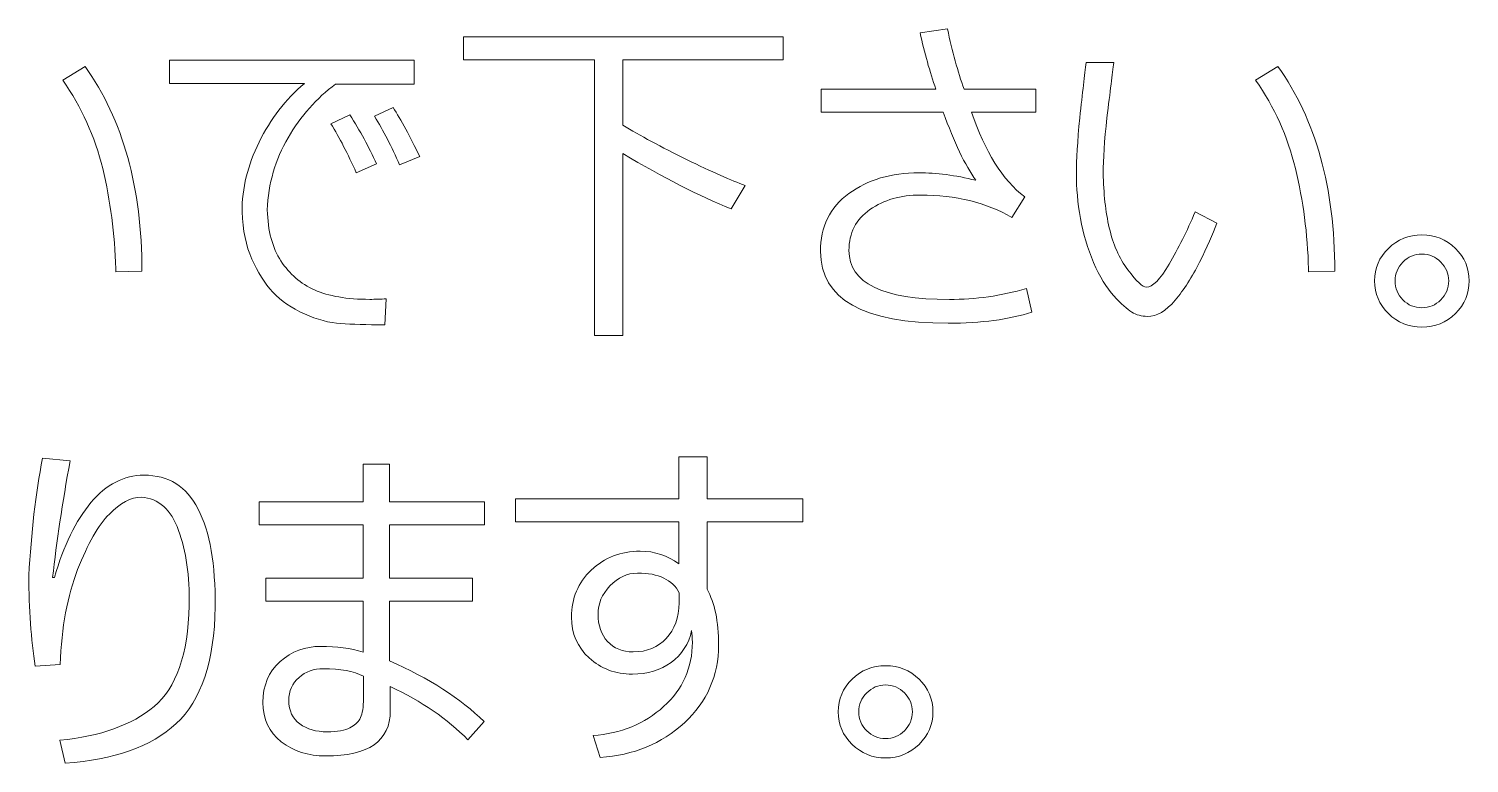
# Model space of a CAD drawing. Extents: x 0 to 812, y 0 to 300.
# Drawn here: x 673.78 to 693.85, y 171.78 to 182.01 of the extents above; entities that cross this region are included whole.
import ezdxf

# ---------------------------------------------------------------- set-up
doc = ezdxf.new("R2010")
doc.units = 0
doc.header["$MEASUREMENT"] = 0
doc.layers.add('TEMPLATE', color=216, linetype='CONTINUOUS', true_color=0x4c004c)

# ---------------------------------------------------------------- blocks, each defined once
blk = doc.blocks.new('block 3')
at = {"layer": 'TEMPLATE', "color": 214, "lineweight": 9, "true_color": 0x7f007f}
for points, knots in [([(687.759, -121.935), (687.443, -122.038), (687.055, -122.089), (686.594, -122.089), (685.408, -122.089), (684.814, -121.756), (684.814, -121.09), (684.814, -120.745), (684.946, -120.476), (685.21, -120.284), (685.474, -120.091), (685.798, -119.994), (686.184, -119.994), (686.427, -119.994), (686.691, -120.029), (686.978, -120.099), (686.828, -119.888), (686.676, -119.571), (686.523, -119.149), (686.523, -119.149), (684.824, -119.149), (684.824, -119.149), (684.824, -119.149), (684.824, -118.83), (684.824, -118.83), (684.824, -118.83), (686.421, -118.83), (686.421, -118.83), (686.336, -118.586), (686.263, -118.324), (686.201, -118.046), (686.201, -118.046), (686.582, -117.99), (686.582, -117.99), (686.651, -118.307), (686.728, -118.587), (686.814, -118.83), (686.814, -118.83), (687.815, -118.83), (687.815, -118.83), (687.815, -118.83), (687.815, -119.149), (687.815, -119.149), (687.815, -119.149), (686.917, -119.149), (686.917, -119.149), (687.105, -119.701), (687.353, -120.095), (687.659, -120.331), (687.659, -120.331), (687.481, -120.619), (687.481, -120.619), (687.126, -120.409), (686.701, -120.304), (686.206, -120.304), (685.933, -120.304), (685.698, -120.372), (685.503, -120.507), (685.308, -120.642), (685.21, -120.832), (685.21, -121.076), (685.21, -121.532), (685.676, -121.759), (686.609, -121.759), (686.975, -121.759), (687.334, -121.708), (687.685, -121.606), (687.685, -121.606), (687.759, -121.935), (687.759, -121.935)], [0, 0, 0, 0, 1, 1, 1, 2, 2, 2, 3, 3, 3, 4, 4, 4, 5, 5, 5, 6, 6, 6, 7, 7, 7, 8, 8, 8, 9, 9, 9, 10, 10, 10, 11, 11, 11, 12, 12, 12, 13, 13, 13, 14, 14, 14, 15, 15, 15, 16, 16, 16, 17, 17, 17, 18, 18, 18, 19, 19, 19, 20, 20, 20, 21, 21, 21, 22, 22, 22, 23, 23, 23, 23]), ([(681.663, -122.262), (681.663, -122.262), (681.663, -118.422), (681.663, -118.422), (681.663, -118.422), (679.837, -118.422), (679.837, -118.422), (679.837, -118.422), (679.837, -118.1), (679.837, -118.1), (679.837, -118.1), (684.294, -118.1), (684.294, -118.1), (684.294, -118.1), (684.294, -118.422), (684.294, -118.422), (684.294, -118.422), (682.061, -118.422), (682.061, -118.422), (682.061, -118.422), (682.061, -119.33), (682.061, -119.33), (682.297, -119.475), (682.592, -119.635), (682.947, -119.809), (683.302, -119.983), (683.574, -120.103), (683.765, -120.17), (683.765, -120.17), (683.57, -120.497), (683.57, -120.497), (683.125, -120.318), (682.622, -120.062), (682.061, -119.728), (682.061, -119.728), (682.061, -122.262), (682.061, -122.262), (682.061, -122.262), (681.663, -122.262), (681.663, -122.262)], [0, 0, 0, 0, 1, 1, 1, 2, 2, 2, 3, 3, 3, 4, 4, 4, 5, 5, 5, 6, 6, 6, 7, 7, 7, 8, 8, 8, 9, 9, 9, 10, 10, 10, 11, 11, 11, 12, 12, 12, 13, 13, 13, 13]), ([(675.359, -121.364), (675.359, -121.364), (674.993, -121.376), (674.993, -121.376), (674.993, -121.376), (674.993, -121.332), (674.993, -121.332), (674.98, -120.847), (674.919, -120.382), (674.811, -119.936), (674.703, -119.49), (674.517, -119.08), (674.255, -118.705), (674.255, -118.705), (674.566, -118.515), (674.566, -118.515), (675.094, -119.254), (675.359, -120.204), (675.359, -121.364)], [0, 0, 0, 0, 1, 1, 1, 2, 2, 2, 3, 3, 3, 4, 4, 4, 5, 5, 5, 6, 6, 6, 6]), ([(679.151, -118.759), (679.151, -118.759), (678.057, -118.759), (678.057, -118.759), (677.793, -118.954), (677.572, -119.204), (677.394, -119.507), (677.216, -119.811), (677.119, -120.146), (677.105, -120.512), (677.113, -120.803), (677.176, -121.04), (677.295, -121.222), (677.414, -121.405), (677.57, -121.539), (677.764, -121.626), (677.958, -121.713), (678.214, -121.757), (678.533, -121.757), (678.608, -121.757), (678.684, -121.755), (678.762, -121.75), (678.762, -121.75), (678.743, -122.111), (678.743, -122.111), (678.743, -122.111), (678.733, -122.111), (678.733, -122.111), (678.491, -122.111), (678.289, -122.106), (678.129, -122.095), (677.969, -122.085), (677.799, -122.039), (677.622, -121.96), (677.445, -121.88), (677.298, -121.779), (677.183, -121.656), (677.067, -121.533), (676.969, -121.379), (676.889, -121.196), (676.808, -121.012), (676.763, -120.793), (676.753, -120.539), (676.753, -120.212), (676.832, -119.887), (676.991, -119.566), (677.15, -119.244), (677.36, -118.972), (677.622, -118.749), (677.622, -118.749), (675.74, -118.749), (675.74, -118.749), (675.74, -118.749), (675.74, -118.424), (675.74, -118.424), (675.74, -118.424), (679.151, -118.424), (679.151, -118.424), (679.151, -118.424), (679.151, -118.759), (679.151, -118.759)], [0, 0, 0, 0, 1, 1, 1, 2, 2, 2, 3, 3, 3, 4, 4, 4, 5, 5, 5, 6, 6, 6, 7, 7, 7, 8, 8, 8, 9, 9, 9, 10, 10, 10, 11, 11, 11, 12, 12, 12, 13, 13, 13, 14, 14, 14, 15, 15, 15, 16, 16, 16, 17, 17, 17, 18, 18, 18, 19, 19, 19, 20, 20, 20, 20]), ([(690.335, -120.695), (690.279, -120.85), (690.2, -121.03), (690.097, -121.237), (689.993, -121.444), (689.879, -121.622), (689.755, -121.77), (689.63, -121.919), (689.501, -121.994), (689.368, -121.994), (689.286, -121.994), (689.214, -121.974), (689.151, -121.935), (689.087, -121.896), (689.004, -121.82), (688.902, -121.708), (688.799, -121.596), (688.705, -121.442), (688.619, -121.245), (688.534, -121.049), (688.473, -120.844), (688.435, -120.629), (688.398, -120.414), (688.379, -120.205), (688.379, -120.002), (688.379, -119.819), (688.395, -119.561), (688.426, -119.228), (688.464, -118.878), (688.495, -118.622), (688.516, -118.461), (688.516, -118.461), (688.902, -118.461), (688.902, -118.461), (688.882, -118.608), (688.85, -118.863), (688.804, -119.228), (688.77, -119.553), (688.753, -119.81), (688.753, -119.999), (688.758, -120.282), (688.786, -120.537), (688.838, -120.763), (688.89, -120.99), (688.976, -121.184), (689.097, -121.346), (689.217, -121.507), (689.304, -121.588), (689.356, -121.588), (689.44, -121.588), (689.546, -121.481), (689.673, -121.265), (689.8, -121.049), (689.92, -120.807), (690.034, -120.539), (690.034, -120.539), (690.335, -120.695), (690.335, -120.695)], [0, 0, 0, 0, 1, 1, 1, 2, 2, 2, 3, 3, 3, 4, 4, 4, 5, 5, 5, 6, 6, 6, 7, 7, 7, 8, 8, 8, 9, 9, 9, 10, 10, 10, 11, 11, 11, 12, 12, 12, 13, 13, 13, 14, 14, 14, 15, 15, 15, 16, 16, 16, 17, 17, 17, 18, 18, 18, 19, 19, 19, 19]), ([(691.98, -121.364), (691.98, -121.364), (691.614, -121.376), (691.614, -121.376), (691.614, -121.376), (691.614, -121.332), (691.614, -121.332), (691.601, -120.847), (691.54, -120.382), (691.432, -119.936), (691.324, -119.49), (691.139, -119.08), (690.877, -118.705), (690.877, -118.705), (691.187, -118.515), (691.187, -118.515), (691.716, -119.254), (691.98, -120.204), (691.98, -121.364)], [0, 0, 0, 0, 1, 1, 1, 2, 2, 2, 3, 3, 3, 4, 4, 4, 5, 5, 5, 6, 6, 6, 6]), ([(678.626, -119.87), (678.626, -119.87), (678.345, -119.994), (678.345, -119.994), (678.228, -119.732), (678.11, -119.504), (677.991, -119.311), (677.991, -119.311), (678.255, -119.189), (678.255, -119.189), (678.396, -119.408), (678.52, -119.635), (678.626, -119.87)], [0, 0, 0, 0, 1, 1, 1, 2, 2, 2, 3, 3, 3, 4, 4, 4, 4]), ([(679.229, -119.77), (679.229, -119.77), (678.948, -119.884), (678.948, -119.884), (678.839, -119.632), (678.722, -119.407), (678.599, -119.208), (678.599, -119.208), (678.857, -119.084), (678.857, -119.084), (678.97, -119.258), (679.093, -119.486), (679.229, -119.77)], [0, 0, 0, 0, 1, 1, 1, 2, 2, 2, 3, 3, 3, 4, 4, 4, 4]), ([(692.534, -121.501), (692.534, -121.323), (692.599, -121.172), (692.727, -121.047), (692.856, -120.921), (693.011, -120.859), (693.194, -120.859), (693.376, -120.859), (693.531, -120.921), (693.66, -121.047), (693.788, -121.172), (693.853, -121.323), (693.853, -121.501), (693.853, -121.678), (693.788, -121.829), (693.66, -121.955), (693.531, -122.08), (693.376, -122.143), (693.194, -122.143), (693.011, -122.143), (692.856, -122.08), (692.727, -121.955), (692.599, -121.829), (692.534, -121.678), (692.534, -121.501)], [0, 0, 0, 0, 1, 1, 1, 2, 2, 2, 3, 3, 3, 4, 4, 4, 5, 5, 5, 6, 6, 6, 7, 7, 7, 8, 8, 8, 8]), ([(692.82, -121.501), (692.82, -121.603), (692.857, -121.691), (692.93, -121.764), (693.003, -121.838), (693.091, -121.874), (693.194, -121.874), (693.296, -121.874), (693.384, -121.838), (693.457, -121.764), (693.53, -121.691), (693.567, -121.603), (693.567, -121.501), (693.567, -121.398), (693.53, -121.31), (693.457, -121.237), (693.384, -121.164), (693.296, -121.127), (693.194, -121.127), (693.091, -121.127), (693.003, -121.164), (692.93, -121.237), (692.857, -121.31), (692.82, -121.398), (692.82, -121.501)], [0, 0, 0, 0, 1, 1, 1, 2, 2, 2, 3, 3, 3, 4, 4, 4, 5, 5, 5, 6, 6, 6, 7, 7, 7, 8, 8, 8, 8]), ([(674.29, -128.216), (674.29, -128.216), (674.214, -127.896), (674.214, -127.896), (674.781, -127.841), (675.218, -127.685), (675.527, -127.427), (675.837, -127.17), (676, -126.701), (676.018, -126.019), (676.023, -125.612), (675.974, -125.263), (675.869, -124.974), (675.765, -124.684), (675.592, -124.529), (675.349, -124.51), (675.204, -124.513), (675.056, -124.592), (674.904, -124.747), (674.752, -124.901), (674.604, -125.159), (674.462, -125.521), (674.32, -125.882), (674.239, -126.323), (674.219, -126.844), (674.219, -126.844), (673.872, -126.866), (673.872, -126.866), (673.812, -126.492), (673.782, -126.071), (673.782, -125.604), (673.815, -125.006), (673.878, -124.462), (673.972, -123.97), (673.972, -123.97), (674.358, -124.004), (674.358, -124.004), (674.249, -124.594), (674.168, -125.136), (674.114, -125.63), (674.114, -125.63), (674.141, -125.63), (674.141, -125.63), (674.266, -125.188), (674.435, -124.84), (674.648, -124.587), (674.86, -124.334), (675.107, -124.206), (675.388, -124.205), (675.729, -124.205), (675.979, -124.363), (676.142, -124.678), (676.304, -124.994), (676.383, -125.447), (676.38, -126.038), (676.367, -126.8), (676.185, -127.342), (675.835, -127.664), (675.485, -127.987), (674.97, -128.17), (674.29, -128.216)], [0, 0, 0, 0, 1, 1, 1, 2, 2, 2, 3, 3, 3, 4, 4, 4, 5, 5, 5, 6, 6, 6, 7, 7, 7, 8, 8, 8, 9, 9, 9, 10, 10, 10, 11, 11, 11, 12, 12, 12, 13, 13, 13, 14, 14, 14, 15, 15, 15, 16, 16, 16, 17, 17, 17, 18, 18, 18, 19, 19, 19, 20, 20, 20, 20]), ([(684.566, -124.854), (684.566, -124.854), (683.233, -124.854), (683.233, -124.854), (683.233, -124.854), (683.233, -125.794), (683.233, -125.794), (683.34, -125.983), (683.394, -126.242), (683.394, -126.57), (683.392, -127), (683.233, -127.361), (682.917, -127.653), (682.6, -127.945), (682.209, -128.106), (681.744, -128.135), (681.744, -128.135), (681.644, -127.83), (681.644, -127.83), (682.034, -127.803), (682.362, -127.668), (682.628, -127.427), (682.895, -127.187), (683.028, -126.888), (683.028, -126.531), (683.028, -126.471), (683.025, -126.417), (683.018, -126.368), (682.977, -126.557), (682.882, -126.705), (682.732, -126.813), (682.583, -126.922), (682.403, -126.976), (682.193, -126.976), (681.955, -126.976), (681.754, -126.9), (681.59, -126.75), (681.425, -126.599), (681.343, -126.41), (681.343, -126.182), (681.343, -125.92), (681.435, -125.702), (681.62, -125.527), (681.805, -125.352), (682.032, -125.264), (682.3, -125.264), (682.502, -125.264), (682.682, -125.324), (682.84, -125.442), (682.84, -125.442), (682.84, -124.854), (682.84, -124.854), (682.84, -124.854), (680.564, -124.854), (680.564, -124.854), (680.564, -124.854), (680.564, -124.534), (680.564, -124.534), (680.564, -124.534), (682.84, -124.534), (682.84, -124.534), (682.84, -124.534), (682.84, -123.951), (682.84, -123.951), (682.84, -123.951), (683.233, -123.951), (683.233, -123.951), (683.233, -123.951), (683.233, -124.534), (683.233, -124.534), (683.233, -124.534), (684.566, -124.534), (684.566, -124.534), (684.566, -124.534), (684.566, -124.854), (684.566, -124.854)], [0, 0, 0, 0, 1, 1, 1, 2, 2, 2, 3, 3, 3, 4, 4, 4, 5, 5, 5, 6, 6, 6, 7, 7, 7, 8, 8, 8, 9, 9, 9, 10, 10, 10, 11, 11, 11, 12, 12, 12, 13, 13, 13, 14, 14, 14, 15, 15, 15, 16, 16, 16, 17, 17, 17, 18, 18, 18, 19, 19, 19, 20, 20, 20, 21, 21, 21, 22, 22, 22, 23, 23, 23, 24, 24, 24, 25, 25, 25, 25]), ([(680.127, -127.637), (680.127, -127.637), (679.9, -127.889), (679.9, -127.889), (679.617, -127.601), (679.256, -127.354), (678.819, -127.149), (678.819, -127.149), (678.819, -127.486), (678.819, -127.486), (678.819, -127.906), (678.518, -128.116), (677.918, -128.116), (677.677, -128.116), (677.471, -128.05), (677.3, -127.917), (677.129, -127.784), (677.044, -127.602), (677.044, -127.371), (677.044, -127.132), (677.124, -126.942), (677.284, -126.801), (677.445, -126.66), (677.633, -126.59), (677.849, -126.59), (678.072, -126.59), (678.269, -126.617), (678.44, -126.67), (678.44, -126.67), (678.44, -125.96), (678.44, -125.96), (678.44, -125.96), (677.085, -125.96), (677.085, -125.96), (677.085, -125.96), (677.085, -125.64), (677.085, -125.64), (677.085, -125.64), (678.44, -125.64), (678.44, -125.64), (678.44, -125.64), (678.44, -124.896), (678.44, -124.896), (678.44, -124.896), (676.99, -124.896), (676.99, -124.896), (676.99, -124.896), (676.99, -124.576), (676.99, -124.576), (676.99, -124.576), (678.44, -124.576), (678.44, -124.576), (678.44, -124.576), (678.44, -124.051), (678.44, -124.051), (678.44, -124.051), (678.806, -124.051), (678.806, -124.051), (678.806, -124.051), (678.806, -124.576), (678.806, -124.576), (678.806, -124.576), (680.132, -124.576), (680.132, -124.576), (680.132, -124.576), (680.132, -124.896), (680.132, -124.896), (680.132, -124.896), (678.806, -124.896), (678.806, -124.896), (678.806, -124.896), (678.806, -125.64), (678.806, -125.64), (678.806, -125.64), (679.966, -125.64), (679.966, -125.64), (679.966, -125.64), (679.966, -125.96), (679.966, -125.96), (679.966, -125.96), (678.806, -125.96), (678.806, -125.96), (678.806, -125.96), (678.806, -126.79), (678.806, -126.79), (679.358, -127.033), (679.799, -127.315), (680.127, -127.637)], [0, 0, 0, 0, 1, 1, 1, 2, 2, 2, 3, 3, 3, 4, 4, 4, 5, 5, 5, 6, 6, 6, 7, 7, 7, 8, 8, 8, 9, 9, 9, 10, 10, 10, 11, 11, 11, 12, 12, 12, 13, 13, 13, 14, 14, 14, 15, 15, 15, 16, 16, 16, 17, 17, 17, 18, 18, 18, 19, 19, 19, 20, 20, 20, 21, 21, 21, 22, 22, 22, 23, 23, 23, 24, 24, 24, 25, 25, 25, 26, 26, 26, 27, 27, 27, 28, 28, 28, 29, 29, 29, 29]), ([(682.845, -125.845), (682.752, -125.661), (682.558, -125.569), (682.264, -125.569), (682.12, -125.571), (681.992, -125.63), (681.88, -125.748), (681.768, -125.865), (681.713, -125.996), (681.714, -126.141), (681.714, -126.299), (681.758, -126.426), (681.846, -126.522), (681.934, -126.618), (682.054, -126.666), (682.205, -126.666), (682.397, -126.666), (682.551, -126.603), (682.665, -126.478), (682.78, -126.352), (682.84, -126.188), (682.845, -125.985), (682.845, -125.985), (682.845, -125.845), (682.845, -125.845)], [0, 0, 0, 0, 1, 1, 1, 2, 2, 2, 3, 3, 3, 4, 4, 4, 5, 5, 5, 6, 6, 6, 7, 7, 7, 8, 8, 8, 8]), ([(678.445, -127.359), (678.445, -127.359), (678.445, -127.005), (678.445, -127.005), (678.307, -126.935), (678.121, -126.9), (677.886, -126.9), (677.754, -126.9), (677.641, -126.941), (677.547, -127.022), (677.452, -127.104), (677.405, -127.211), (677.405, -127.344), (677.405, -127.486), (677.456, -127.594), (677.558, -127.668), (677.659, -127.742), (677.786, -127.779), (677.937, -127.779), (678.084, -127.779), (678.19, -127.761), (678.256, -127.725), (678.322, -127.689), (678.369, -127.648), (678.396, -127.601), (678.424, -127.553), (678.44, -127.473), (678.445, -127.359)], [0, 0, 0, 0, 1, 1, 1, 2, 2, 2, 3, 3, 3, 4, 4, 4, 5, 5, 5, 6, 6, 6, 7, 7, 7, 8, 8, 8, 9, 9, 9, 9]), ([(685.061, -127.501), (685.061, -127.323), (685.125, -127.172), (685.254, -127.046), (685.383, -126.921), (685.538, -126.859), (685.72, -126.859), (685.903, -126.859), (686.058, -126.921), (686.187, -127.046), (686.315, -127.172), (686.38, -127.323), (686.38, -127.501), (686.38, -127.678), (686.315, -127.829), (686.187, -127.955), (686.058, -128.08), (685.903, -128.143), (685.72, -128.143), (685.538, -128.143), (685.383, -128.08), (685.254, -127.955), (685.125, -127.829), (685.061, -127.678), (685.061, -127.501)], [0, 0, 0, 0, 1, 1, 1, 2, 2, 2, 3, 3, 3, 4, 4, 4, 5, 5, 5, 6, 6, 6, 7, 7, 7, 8, 8, 8, 8]), ([(685.347, -127.501), (685.347, -127.603), (685.383, -127.691), (685.457, -127.764), (685.53, -127.837), (685.618, -127.874), (685.72, -127.874), (685.823, -127.874), (685.911, -127.837), (685.984, -127.764), (686.057, -127.691), (686.094, -127.603), (686.094, -127.501), (686.094, -127.398), (686.057, -127.31), (685.984, -127.237), (685.911, -127.164), (685.823, -127.127), (685.72, -127.127), (685.618, -127.127), (685.53, -127.164), (685.457, -127.237), (685.383, -127.31), (685.347, -127.398), (685.347, -127.501)], [0, 0, 0, 0, 1, 1, 1, 2, 2, 2, 3, 3, 3, 4, 4, 4, 5, 5, 5, 6, 6, 6, 7, 7, 7, 8, 8, 8, 8])]:
    blk.add_open_spline(points, degree=3, knots=knots, dxfattribs=at)

msp = doc.modelspace()

# ---------------------------------------------------------------- block references
at = {"layer": 'TEMPLATE'}
msp.add_blockref('block 3', (0, 300), dxfattribs=at)

doc.saveas('drawing.dxf')
